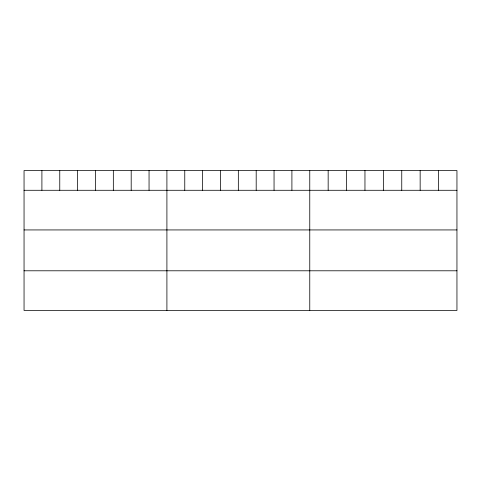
<?xml version="1.0" encoding="UTF-8"?>
<svg xmlns="http://www.w3.org/2000/svg" width="481" height="481" viewBox="0 0 481 481"><rect width="100%" height="100%" fill="white"/><g stroke="black" fill="none" stroke-linecap="round" stroke-linejoin="round"><path stroke-width="0.72" d="M456.95 190.284L456.95 310.437L24.05 310.437L24.05 170.563L456.95 170.563L456.95 190.284L24.05 190.284M24.05 229.936L456.95 229.936M24.05 270.791L456.95 270.791M438.552 170.563L438.552 190.284M420.153 170.563L420.153 190.284M401.755 170.563L401.755 190.284M383.357 170.563L383.357 190.284M364.959 170.563L364.959 190.284M346.56 170.563L346.56 190.284M328.162 170.563L328.162 190.284M309.764 170.563L309.764 310.437M291.907 170.563L291.907 190.284M274.05 170.563L274.05 190.284M256.193 170.563L256.193 190.284M238.335 170.563L238.335 190.284M220.478 170.563L220.478 190.284M202.621 170.563L202.621 190.284M184.764 170.563L184.764 190.284M166.907 170.563L166.907 310.437M149.05 170.563L149.05 190.284M131.193 170.563L131.193 190.284M113.336 170.563L113.336 190.284M95.478 170.563L95.478 190.284M77.621 170.563L77.621 190.284M59.764 170.563L59.764 190.284M41.907 170.563L41.907 190.284"/></g></svg>
